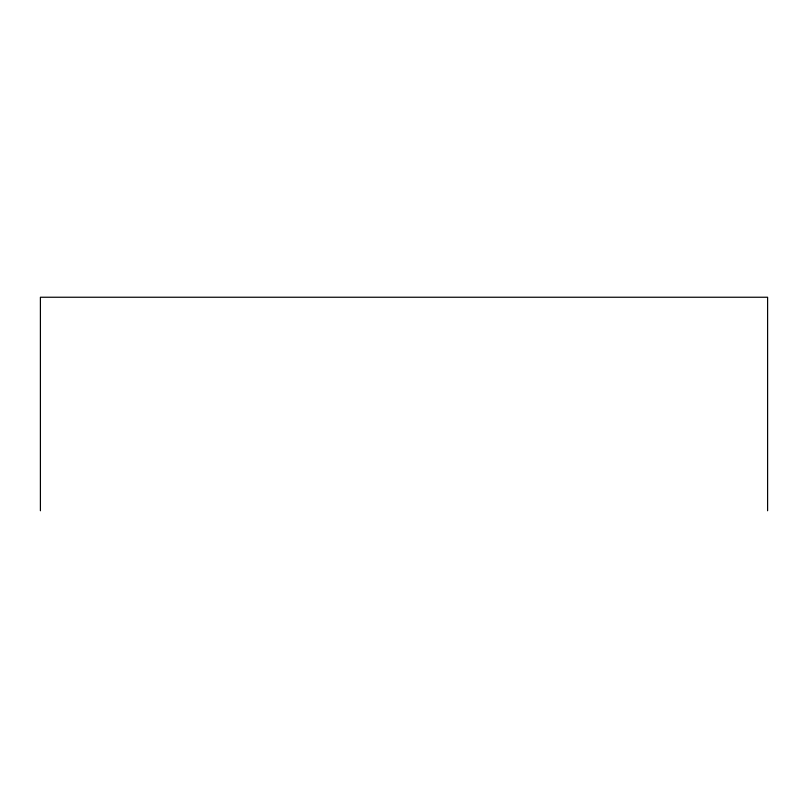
<?xml version="1.0" encoding="UTF-8"?>
<svg xmlns="http://www.w3.org/2000/svg" width="808" height="808" viewBox="0 0 808 808"><rect width="100%" height="100%" fill="white"/><g stroke="black" fill="none" stroke-linecap="round" stroke-linejoin="round"><path stroke-width="1.21" d="M767.6 510.757L767.6 297.243L40.4 297.243L40.4 510.757"/></g></svg>
